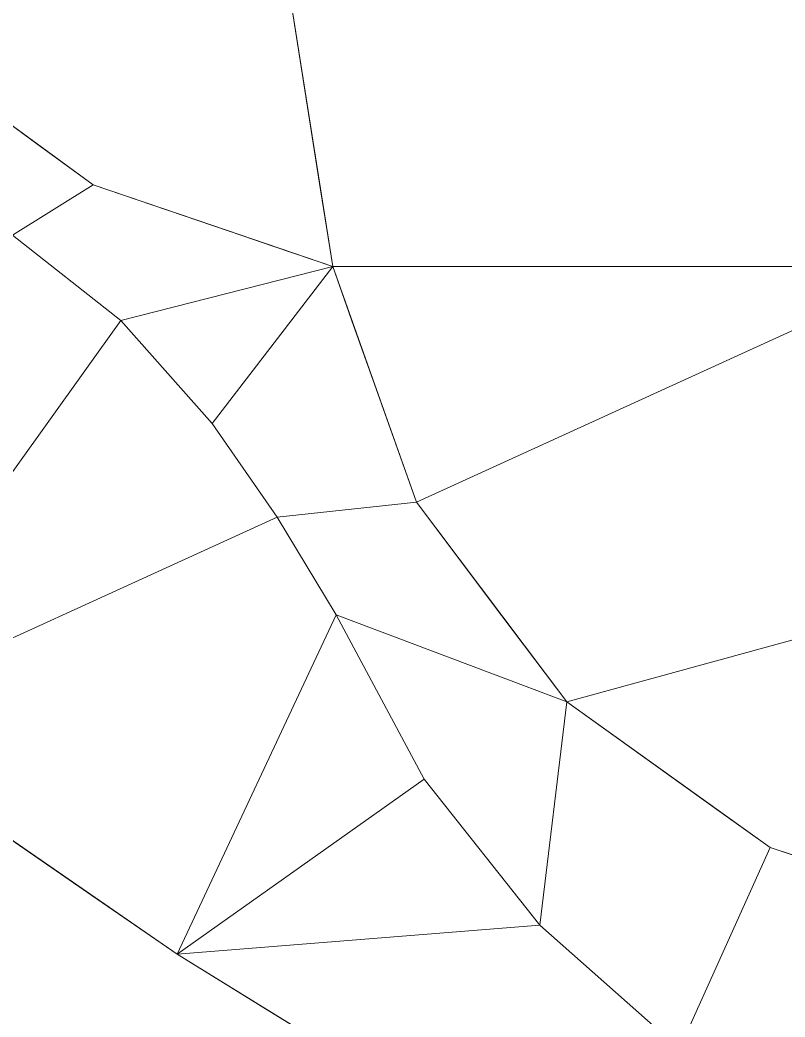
# Model space of a CAD drawing. Header units: inches. Extents: x -61 to 102, y -96 to 56.
# Drawn here: x -25.58 to -18.12, y 7.36 to 17.08 of the extents above; entities that cross this region are included whole.
import ezdxf

# ---------------------------------------------------------------- set-up
doc = ezdxf.new("R2010")
doc.units = ezdxf.units.IN
doc.header["$MEASUREMENT"] = 0
doc.layers.add('Def', color=159, linetype='Continuous', lineweight=9)
doc.layers.add('Lay0', color=21, linetype='Continuous', lineweight=9)

msp = doc.modelspace()

# ---------------------------------------------------------------- meshes
at = {"layer": 'Def', "color": 159}
mesh = msp.add_polyface(dxfattribs=at)
corners = [(-8.3631, -0.7082, 12), (-8.6811, 0.0004, 12), (-11.4804, 1.1954, 12), (-14.0355, 2.8492, 12), (-16.2721, 4.9137, 12), (-17.5935, 6.1069, 12), (-19.1481, 7.0494, 12), (-20.5112, 8.2524, 12), (-21.6396, 9.6779, 12), (-22.4977, 11.2806, 12), (-23.0736, 12.2319, 12), (-23.7075, 13.1455, 12), (-24.5986, 14.1504, 12), (-25.6548, 14.9799, 12), (-26.8422, 15.6075, 12), (-28.4996, 16.1116, 12), (-30.0523, 16.88, 12), (-35.0355, 21.0461, 12), (-39.1865, 26.042, 12), (-42.3693, 31.704, 12), (-44.4798, 37.8469, 12), (-45.4489, 44.2695, 12), (-38.9935, 44.9907, 12), (-32.5139, 44.5371, 12), (-26.2221, 42.9233, 12), (-20.324, 40.2023, 12), (-15.0127, 36.4631, 12), (-13.8699, 35.1602, 12), (-12.9554, 33.6879, 12), (-12.0436, 32.7023, 12), (-10.9704, 31.8954, 12), (-9.7703, 31.2931, 12), (-8.7239, 30.9166, 12), (-7.6561, 30.6059, 12), (-5.881, 30.2035, 12), (-4.2088, 29.4847, 12), (-2.6955, 28.4734, 12), (-1.3915, 27.2035, 12), (0.1037, 26.2366, 12), (2.6728, 24.6023, 12), (4.9255, 22.5536, 12), (6.7956, 20.1507, 12), (7.5658, 20.0178, 12), (9.8162, 19.0137, 12), (11.7499, 17.4863, 12), (13.248, 15.5298, 12), (11.12, 19.3473, 12), (8.2682, 22.6592, 12), (4.8089, 25.3304, 12), (0.8833, 27.2518, 12), (-1.9159, 30.1765, 12), (-4.8599, 32.9553, 12), (-7.9412, 35.5812, 12), (-11.1518, 38.0472, 12), (-14.4834, 40.3471, 12), (-16.5085, 41.2761, 12), (-18.4383, 42.3894, 12), (-20.2561, 43.6776, 12), (-21.8693, 45.8109, 12), (-24.0173, 47.4043, 12), (-31.0021, 50.6773, 12), (-38.282, 53.2273, 12), (-45.7824, 55.0283, 12), (-53.4264, 56.0616, 12), (-61.1358, 56.3168, 12), (-58.9091, 48.9306, 12), (-55.9426, 41.8092, 12), (-52.267, 35.0265, 12), (-47.9204, 28.653, 12), (-42.9479, 22.7547, 12), (-40.832, 21.1279, 12), (-38.3757, 20.084, 12), (-36.6626, 18.6595, 12), (-35.0894, 17.0817, 12), (-33.67, 15.3643, 12), (-30.5907, 12.7357, 12), (-27.3804, 10.2687, 12), (-24.0476, 7.9699, 12), (-20.6012, 5.8453, 12), (-17.0501, 3.9006, 12), (-14.1151, 0.6962, 12), (-10.6505, -1.9268, 12), (-6.77, -3.8825, 12), (-2.6006, -5.1067, 12), (-4.8696, -4.1383, 12), (-6.8306, -2.6414, 12)]
mesh.append_faces([[corners[k] for k in face] for face in [(84, 82, 83)]], dxfattribs={"vtx0": -1, "color": 159})
mesh.append_faces([[corners[k] for k in face] for face in [(9, 77, 8), (5, 79, 4), (16, 75, 15), (71, 18, 70), (19, 68, 18), (65, 21, 63, 64), (21, 67, 20), (37, 50, 36)]], dxfattribs={"vtx0": -1, "vtx1": -1, "color": 159})
mesh.append_faces([[corners[k] for k in face] for face in [(82, 84, 85, 81), (7, 77, 78, 6), (73, 16, 17, 72), (68, 19, 20, 67), (51, 34, 35, 50), (47, 42, 43, 46), (46, 43, 44), (40, 47, 48, 39), (49, 38, 39, 48), (50, 35, 36), (53, 27, 28, 52), (60, 23, 24, 59), (61, 21, 22), (55, 25, 26, 54), (25, 56, 57, 24), (25, 55, 56)]], dxfattribs={"vtx0": -1, "vtx2": -1, "color": 159})
mesh.append_faces([[corners[k] for k in face] for face in [(81, 0, 1, 2), (76, 10, 11, 12), (16, 73, 74, 75), (52, 31, 32, 33), (24, 57, 58, 59)]], dxfattribs={"vtx0": -1, "vtx3": -1, "color": 159})
mesh.append_faces([[corners[k] for k in face] for face in [(85, 0, 81), (7, 8, 77), (69, 70, 18, 68), (13, 14, 76, 12), (66, 67, 21, 65), (41, 42, 47, 40), (29, 30, 52, 28), (62, 63, 21, 61), (30, 31, 52)]], dxfattribs={"vtx1": -1, "vtx2": -1, "color": 159})
mesh.append_faces([[corners[k] for k in face] for face in [(2, 3, 80, 81), (78, 79, 5, 6), (79, 80, 3, 4), (9, 10, 76, 77), (75, 76, 14, 15), (71, 72, 17, 18), (33, 34, 51, 52), (37, 38, 49, 50), (22, 23, 60, 61), (53, 54, 26, 27)]], dxfattribs={"vtx1": -1, "vtx3": -1, "color": 159})
mesh.append_faces([[corners[k] for k in face] for face in [(44, 45, 46)]], dxfattribs={"vtx2": -1, "color": 159})
mesh = msp.add_polyface(dxfattribs=at)
corners = [(5.1375, 20.4367, 20), (6.7956, 20.1507, 20), (4.9255, 22.5536, 20), (2.6728, 24.6023, 20), (0.1037, 26.2366, 20), (-1.3915, 27.2035, 20), (-2.6955, 28.4734, 20), (-4.2088, 29.4847, 20), (-5.881, 30.2035, 20), (-7.6561, 30.6059, 20), (-8.7239, 30.9166, 20), (-9.7703, 31.2931, 20), (-10.9704, 31.8954, 20), (-12.0436, 32.7023, 20), (-12.9554, 33.6879, 20), (-13.8699, 35.1602, 20), (-15.0127, 36.4631, 20), (-20.324, 40.2023, 20), (-26.2221, 42.9233, 20), (-32.5139, 44.5371, 20), (-38.9935, 44.9907, 20), (-45.4489, 44.2695, 20), (-44.4798, 37.8469, 20), (-42.3693, 31.704, 20), (-39.1865, 26.042, 20), (-35.0355, 21.0461, 20), (-30.0523, 16.88, 20), (-28.4996, 16.1116, 20), (-26.8422, 15.6075, 20), (-25.6548, 14.9799, 20), (-24.5986, 14.1504, 20), (-23.7075, 13.1455, 20), (-23.0736, 12.2319, 20), (-22.4977, 11.2806, 20), (-21.6396, 9.6779, 20), (-20.5112, 8.2524, 20), (-19.1481, 7.0494, 20), (-17.5935, 6.1069, 20), (-16.2721, 4.9137, 20), (-14.0355, 2.8492, 20), (-11.4804, 1.1954, 20), (-8.6811, 0.0004, 20), (-9.373, 1.5426, 20), (-11.6504, 2.4727, 20), (-13.5948, 3.9797, 20), (-15.0635, 5.9531, 20), (-15.949, 8.2483, 20), (-18.2653, 9.0106, 20), (-20.2477, 10.4307, 20), (-21.7146, 12.3787, 20), (-22.5319, 14.6762, 20), (-24.8694, 15.4726, 20), (-26.8652, 16.9267, 20), (-28.3397, 18.9075, 20), (-29.16, 21.2367, 20), (-32.0602, 22.7203, 20), (-34.3901, 24.9972, 20), (-35.94, 27.8625, 20), (-36.5707, 31.0585, 20), (-36.6991, 32.8822, 20), (-36.922, 34.6968, 20), (-37.2388, 36.4973, 20), (-37.6487, 38.279, 20), (-35.8216, 38.3424, 20), (-34.0002, 38.5007, 20), (-32.1895, 38.7537, 20), (-30.3945, 39.1005, 20), (-27.1438, 39.3168, 20), (-23.9751, 38.5595, 20), (-21.1734, 36.8968, 20), (-18.9907, 34.4782, 20), (-16.5291, 34.2851, 20), (-14.2356, 33.3703, 20), (-12.3169, 31.816, 20), (-10.9459, 29.7625, 20), (-8.5132, 29.5716, 20), (-6.2504, 28.6585, 20), (-4.3667, 27.1076, 20), (-3.0361, 25.0622, 20), (-0.5894, 24.8011, 20), (1.6969, 23.8913, 20), (3.6539, 22.3998, 20)]
mesh.append_faces([[corners[k] for k in face] for face in [(2, 0, 1)]], dxfattribs={"vtx0": -1, "color": 159})
mesh.append_faces([[corners[k] for k in face] for face in [(12, 74, 11)]], dxfattribs={"vtx0": -1, "vtx1": -1, "color": 159})
mesh.append_faces([[corners[k] for k in face] for face in [(58, 23, 24, 57), (23, 58, 59), (53, 26, 27), (51, 29, 30, 50), (20, 62, 63, 19), (18, 67, 68, 17), (17, 68, 69, 16), (71, 15, 16), (14, 72, 73, 13), (72, 14, 15, 71), (49, 32, 33, 48), (47, 36, 37, 46), (75, 10, 11, 74), (7, 76, 77, 6), (5, 78, 79, 4), (50, 30, 31)]], dxfattribs={"vtx0": -1, "vtx2": -1, "color": 159})
mesh.append_faces([[corners[k] for k in face] for face in [(19, 63, 64, 65), (16, 69, 70, 71), (76, 7, 8, 9)]], dxfattribs={"vtx0": -1, "vtx3": -1, "color": 159})
mesh.append_faces([[corners[k] for k in face] for face in [(60, 61, 23, 59), (54, 55, 26, 53), (65, 66, 19), (34, 35, 48, 33), (79, 80, 4)]], dxfattribs={"vtx1": -1, "vtx2": -1, "color": 159})
mesh.append_faces([[corners[k] for k in face] for face in [(56, 57, 24, 25), (55, 56, 25, 26), (61, 62, 22, 23), (28, 29, 51, 52), (27, 28, 52, 53), (66, 67, 18, 19), (12, 13, 73, 74), (35, 36, 47, 48), (49, 50, 31, 32), (37, 38, 45, 46), (39, 40, 43, 44), (38, 39, 44, 45), (9, 10, 75, 76), (81, 0, 2, 3), (80, 81, 3, 4), (5, 6, 77, 78)]], dxfattribs={"vtx1": -1, "vtx3": -1, "color": 159})
mesh.append_faces([[corners[k] for k in face] for face in [(20, 21, 22, 62)]], dxfattribs={"vtx2": -1, "vtx3": -1, "color": 159})
mesh.append_faces([[corners[k] for k in face] for face in [(40, 41, 42, 43)]], dxfattribs={"vtx3": -1, "color": 159})
mesh = msp.add_polyface(dxfattribs=at)
corners = [(-26.8402, 32.8972, 71.6), (-29.3165, 31.88, 71.6), (-29.6598, 29.2257, 71.6), (-29.7482, 26.5508, 71.6), (-29.5812, 23.8797, 71.6), (-29.16, 21.2367, 71.6), (-28.3397, 18.9075, 71.6), (-26.8652, 16.9267, 71.6), (-24.8694, 15.4726, 71.6), (-22.5319, 14.6762, 71.6), (-23.002, 17.6584, 71.6), (-23.1595, 20.6733, 71.6), (-23.0027, 23.6882, 71.6), (-22.5333, 26.6705, 71.6), (-19.7733, 27.8932, 71.6), (-16.9012, 28.8222, 71.6), (-13.948, 29.4476, 71.6), (-10.9459, 29.7625, 71.6), (-12.3169, 31.816, 71.6), (-14.2356, 33.3703, 71.6), (-16.5291, 34.2851, 71.6), (-18.9907, 34.4782, 71.6), (-21.6536, 34.2023, 71.6), (-24.2781, 33.6737, 71.6)]
mesh.append_faces([[corners[k] for k in face] for face in [(2, 13, 0, 1), (15, 21, 14)]], dxfattribs={"vtx0": -1, "vtx1": -1, "color": 159})
mesh.append_faces([[corners[k] for k in face] for face in [(13, 2, 3, 12), (11, 6, 7, 10), (19, 15, 16)]], dxfattribs={"vtx0": -1, "vtx2": -1, "color": 159})
mesh.append_faces([[corners[k] for k in face] for face in [(14, 21, 22, 23)]], dxfattribs={"vtx0": -1, "vtx3": -1, "color": 159})
mesh.append_faces([[corners[k] for k in face] for face in [(4, 5, 12, 3), (20, 21, 15, 19)]], dxfattribs={"vtx1": -1, "vtx2": -1, "color": 159})
mesh.append_faces([[corners[k] for k in face] for face in [(13, 14, 23, 0), (5, 6, 11, 12)]], dxfattribs={"vtx1": -1, "vtx3": -1, "color": 159})
mesh.append_faces([[corners[k] for k in face] for face in [(8, 9, 10, 7)]], dxfattribs={"vtx2": -1, "color": 159})
mesh.append_faces([[corners[k] for k in face] for face in [(16, 17, 18, 19)]], dxfattribs={"vtx3": -1, "color": 159})
mesh = msp.add_polyface(dxfattribs=at)
corners = [(-19.7733, 27.8932, 152.3), (-22.5333, 26.6705, 152.3), (-23.0027, 23.6882, 152.3), (-23.1595, 20.6733, 152.3), (-23.002, 17.6584, 152.3), (-22.5319, 14.6762, 152.3), (-21.7146, 12.3787, 152.3), (-20.2477, 10.4307, 152.3), (-18.2653, 9.0106, 152.3), (-15.949, 8.2483, 152.3), (-16.6041, 11.4291, 152.3), (-16.6754, 14.6759, 152.3), (-16.1606, 17.8825, 152.3), (-15.0765, 20.9438, 152.3), (-12.3986, 22.781, 152.3), (-9.4335, 24.1057, 152.3), (-6.2782, 24.8745, 152.3), (-3.0361, 25.0622, 152.3), (-4.3667, 27.1076, 152.3), (-6.2504, 28.6585, 152.3), (-8.5132, 29.5716, 152.3), (-10.9459, 29.7625, 152.3), (-13.948, 29.4476, 152.3), (-16.9012, 28.8222, 152.3)]
mesh.append_faces([[corners[k] for k in face] for face in [(10, 7, 8, 9)]], dxfattribs={"vtx0": -1, "color": 159})
mesh.append_faces([[corners[k] for k in face] for face in [(20, 15, 16, 19), (22, 14, 15, 21), (15, 20, 21)]], dxfattribs={"vtx0": -1, "vtx2": -1, "color": 159})
mesh.append_faces([[corners[k] for k in face] for face in [(18, 19, 16, 17), (1, 2, 0)]], dxfattribs={"vtx1": -1, "color": 159})
mesh.append_faces([[corners[k] for k in face] for face in [(5, 6, 11), (22, 23, 14)]], dxfattribs={"vtx1": -1, "vtx2": -1, "color": 159})
mesh.append_faces([[corners[k] for k in face] for face in [(2, 3, 13, 0)]], dxfattribs={"vtx1": -1, "vtx2": -1, "vtx3": -1, "color": 159})
mesh.append_faces([[corners[k] for k in face] for face in [(10, 11, 6, 7), (11, 12, 4, 5), (3, 4, 12, 13), (23, 0, 13, 14)]], dxfattribs={"vtx1": -1, "vtx3": -1, "color": 159})
at = {"layer": 'Lay0', "color": 250}
mesh = msp.add_polyface(dxfattribs=at)
corners = [(-23.002, 17.6584, 152.3), (-23.002, 17.6584, 142.7), (-22.8845, 16.9129, 142.7), (-22.767, 16.1673, 142.7), (-22.6495, 15.4218, 142.7), (-22.5319, 14.6762, 142.7), (-22.5319, 14.6762, 152.3)]
mesh.append_faces([[corners[k] for k in face] for face in [(0, 2, 3), (3, 6, 0), (6, 3, 4)]], dxfattribs={"vtx0": -1, "vtx2": -1, "color": 250})
mesh.append_faces([[corners[k] for k in face] for face in [(0, 1, 2), (4, 5, 6)]], dxfattribs={"vtx2": -1, "color": 250})
at = {"layer": 'Lay0', "color": 251}
mesh = msp.add_polyface(dxfattribs=at)
corners = [(-23.002, 17.6584, 71.6), (-22.5319, 14.6762, 71.6), (-22.5319, 14.6762, 142.7), (-22.6495, 15.4218, 142.7), (-22.767, 16.1673, 142.7), (-22.8845, 16.9129, 142.7), (-23.002, 17.6584, 142.7)]
mesh.append_faces([[corners[k] for k in face] for face in [(5, 0, 4), (4, 1, 3), (1, 4, 0)]], dxfattribs={"vtx0": -1, "vtx1": -1, "color": 251})
mesh.append_faces([[corners[k] for k in face] for face in [(6, 0, 5), (2, 3, 1)]], dxfattribs={"vtx1": -1, "color": 251})
mesh = msp.add_polyface(dxfattribs=at)
corners = [(-24.8694, 15.4726, 20), (-24.8694, 15.4726, 27.4), (-25.3683, 15.8361, 27.4), (-25.8673, 16.1997, 27.4), (-26.3663, 16.5632, 27.4), (-26.8652, 16.9267, 27.4), (-26.8652, 16.9267, 20)]
mesh.append_faces([[corners[k] for k in face] for face in [(4, 6, 3), (3, 0, 2), (0, 3, 6)]], dxfattribs={"vtx0": -1, "vtx1": -1, "color": 251})
mesh.append_faces([[corners[k] for k in face] for face in [(5, 6, 4), (1, 2, 0)]], dxfattribs={"vtx1": -1, "color": 251})
mesh = msp.add_polyface(dxfattribs=at)
corners = [(-24.8694, 15.4726, 27.4), (-24.8694, 15.4726, 62), (-25.3683, 15.8361, 62), (-25.8673, 16.1997, 62), (-26.3663, 16.5632, 62), (-26.8652, 16.9267, 62), (-26.8652, 16.9267, 27.4), (-26.3663, 16.5632, 27.4), (-25.8673, 16.1997, 27.4), (-25.3683, 15.8361, 27.4)]
mesh.append_faces([[corners[k] for k in face] for face in [(4, 7, 8, 3)]], dxfattribs={"vtx0": -1, "vtx2": -1, "color": 251})
mesh.append_faces([[corners[k] for k in face] for face in [(2, 3, 8, 9)]], dxfattribs={"vtx1": -1, "vtx3": -1, "color": 251})
mesh.append_faces([[corners[k] for k in face] for face in [(5, 6, 7, 4)]], dxfattribs={"vtx2": -1, "color": 251})
mesh.append_faces([[corners[k] for k in face] for face in [(9, 0, 1, 2)]], dxfattribs={"vtx3": -1, "color": 251})
at = {"layer": 'Lay0', "color": 250}
mesh = msp.add_polyface(dxfattribs=at)
corners = [(-26.8652, 16.9267, 71.6), (-26.8652, 16.9267, 62), (-26.3663, 16.5632, 62), (-25.8673, 16.1997, 62), (-25.3683, 15.8361, 62), (-24.8694, 15.4726, 62), (-24.8694, 15.4726, 71.6)]
mesh.append_faces([[corners[k] for k in face] for face in [(0, 2, 3), (3, 6, 0), (6, 3, 4)]], dxfattribs={"vtx0": -1, "vtx2": -1, "color": 250})
mesh.append_faces([[corners[k] for k in face] for face in [(0, 1, 2), (4, 5, 6)]], dxfattribs={"vtx2": -1, "color": 250})
at = {"layer": 'Lay0', "color": 251}
mesh = msp.add_polyface(dxfattribs=at)
corners = [(-22.5319, 14.6762, 20), (-22.5319, 14.6762, 27.4), (-23.1163, 14.8753, 27.4), (-23.7007, 15.0744, 27.4), (-24.285, 15.2735, 27.4), (-24.8694, 15.4726, 27.4), (-24.8694, 15.4726, 20)]
mesh.append_faces([[corners[k] for k in face] for face in [(4, 6, 3), (3, 0, 2), (0, 3, 6)]], dxfattribs={"vtx0": -1, "vtx1": -1, "color": 251})
mesh.append_faces([[corners[k] for k in face] for face in [(5, 6, 4), (1, 2, 0)]], dxfattribs={"vtx1": -1, "color": 251})
mesh = msp.add_polyface(dxfattribs=at)
corners = [(-22.5319, 14.6762, 27.4), (-22.5319, 14.6762, 62), (-23.1163, 14.8753, 62), (-23.7007, 15.0744, 62), (-24.285, 15.2735, 62), (-24.8694, 15.4726, 62), (-24.8694, 15.4726, 27.4), (-24.285, 15.2735, 27.4), (-23.7007, 15.0744, 27.4), (-23.1163, 14.8753, 27.4)]
mesh.append_faces([[corners[k] for k in face] for face in [(8, 3, 4, 7)]], dxfattribs={"vtx0": -1, "vtx2": -1, "color": 251})
mesh.append_faces([[corners[k] for k in face] for face in [(8, 9, 2, 3)]], dxfattribs={"vtx1": -1, "vtx3": -1, "color": 251})
mesh.append_faces([[corners[k] for k in face] for face in [(5, 6, 7, 4)]], dxfattribs={"vtx2": -1, "color": 251})
mesh.append_faces([[corners[k] for k in face] for face in [(9, 0, 1, 2)]], dxfattribs={"vtx3": -1, "color": 251})
at = {"layer": 'Lay0', "color": 250}
mesh = msp.add_polyface(dxfattribs=at)
corners = [(-24.8694, 15.4726, 71.6), (-24.8694, 15.4726, 62), (-24.285, 15.2735, 62), (-23.7007, 15.0744, 62), (-23.1163, 14.8753, 62), (-22.5319, 14.6762, 62), (-22.5319, 14.6762, 71.6)]
mesh.append_faces([[corners[k] for k in face] for face in [(0, 2, 3), (3, 6, 0), (6, 3, 4)]], dxfattribs={"vtx0": -1, "vtx2": -1, "color": 250})
mesh.append_faces([[corners[k] for k in face] for face in [(0, 1, 2), (4, 5, 6)]], dxfattribs={"vtx2": -1, "color": 250})
at = {"layer": 'Lay0', "color": 252}
mesh = msp.add_polyface(dxfattribs=at)
corners = [(-25.6548, 14.9799, 20), (-25.6548, 14.9799, 12), (-24.5986, 14.1504, 12), (-24.5986, 14.1504, 20)]
mesh.append_faces([[corners[k] for k in face] for face in [(3, 0, 1, 2)]], dxfattribs={"color": 252})
at = {"layer": 'Lay0', "color": 251}
mesh = msp.add_polyface(dxfattribs=at)
corners = [(-21.7146, 12.3787, 20), (-21.7146, 12.3787, 27.4), (-21.919, 12.9531, 27.4), (-22.1233, 13.5275, 27.4), (-22.3276, 14.1018, 27.4), (-22.5319, 14.6762, 27.4), (-22.5319, 14.6762, 20)]
mesh.append_faces([[corners[k] for k in face] for face in [(4, 6, 3), (0, 3, 6)]], dxfattribs={"vtx0": -1, "vtx1": -1, "color": 251})
mesh.append_faces([[corners[k] for k in face] for face in [(5, 6, 4), (2, 3, 0, 1)]], dxfattribs={"vtx1": -1, "color": 251})
mesh = msp.add_polyface(dxfattribs=at)
corners = [(-21.7146, 12.3787, 27.4), (-21.7146, 12.3787, 62), (-21.919, 12.9531, 62), (-22.1233, 13.5275, 62), (-22.3276, 14.1018, 62), (-22.5319, 14.6762, 62), (-22.5319, 14.6762, 27.4), (-22.3276, 14.1018, 27.4), (-22.1233, 13.5275, 27.4), (-21.919, 12.9531, 27.4)]
mesh.append_faces([[corners[k] for k in face] for face in [(4, 7, 8, 3), (9, 2, 3, 8)]], dxfattribs={"vtx0": -1, "vtx2": -1, "color": 251})
mesh.append_faces([[corners[k] for k in face] for face in [(5, 6, 7, 4)]], dxfattribs={"vtx2": -1, "color": 251})
mesh.append_faces([[corners[k] for k in face] for face in [(9, 0, 1, 2)]], dxfattribs={"vtx3": -1, "color": 251})
at = {"layer": 'Lay0', "color": 250}
mesh = msp.add_polyface(dxfattribs=at)
corners = [(-21.7146, 12.3787, 62), (-21.7146, 12.3787, 71.6), (-21.919, 12.9531, 71.6), (-22.1233, 13.5275, 71.6), (-22.3276, 14.1018, 71.6), (-22.5319, 14.6762, 71.6), (-22.5319, 14.6762, 62), (-22.3276, 14.1018, 62), (-22.1233, 13.5275, 62), (-21.919, 12.9531, 62)]
mesh.append_faces([[corners[k] for k in face] for face in [(4, 7, 8, 3)]], dxfattribs={"vtx0": -1, "vtx2": -1, "color": 250})
mesh.append_faces([[corners[k] for k in face] for face in [(2, 3, 8, 9)]], dxfattribs={"vtx1": -1, "vtx3": -1, "color": 250})
mesh.append_faces([[corners[k] for k in face] for face in [(5, 6, 7, 4)]], dxfattribs={"vtx2": -1, "color": 250})
mesh.append_faces([[corners[k] for k in face] for face in [(9, 0, 1, 2)]], dxfattribs={"vtx3": -1, "color": 250})
at = {"layer": 'Lay0', "color": 251}
mesh = msp.add_polyface(dxfattribs=at)
corners = [(-21.7146, 12.3787, 71.6), (-21.7146, 12.3787, 142.7), (-21.919, 12.9531, 142.7), (-22.1233, 13.5275, 142.7), (-22.3276, 14.1018, 142.7), (-22.5319, 14.6762, 142.7), (-22.5319, 14.6762, 71.6), (-22.3276, 14.1018, 71.6), (-22.1233, 13.5275, 71.6), (-21.919, 12.9531, 71.6)]
mesh.append_faces([[corners[k] for k in face] for face in [(2, 0, 1)]], dxfattribs={"vtx0": -1, "color": 251})
mesh.append_faces([[corners[k] for k in face] for face in [(8, 2, 3)]], dxfattribs={"vtx0": -1, "vtx2": -1, "color": 251})
mesh.append_faces([[corners[k] for k in face] for face in [(9, 0, 2, 8)]], dxfattribs={"vtx1": -1, "vtx2": -1, "color": 251})
mesh.append_faces([[corners[k] for k in face] for face in [(3, 4, 7, 8)]], dxfattribs={"vtx1": -1, "vtx3": -1, "color": 251})
mesh.append_faces([[corners[k] for k in face] for face in [(5, 6, 7, 4)]], dxfattribs={"vtx2": -1, "color": 251})
at = {"layer": 'Lay0', "color": 250}
mesh = msp.add_polyface(dxfattribs=at)
corners = [(-22.5319, 14.6762, 152.3), (-22.5319, 14.6762, 142.7), (-22.3276, 14.1018, 142.7), (-22.1233, 13.5275, 142.7), (-21.919, 12.9531, 142.7), (-21.7146, 12.3787, 142.7), (-21.7146, 12.3787, 152.3)]
mesh.append_faces([[corners[k] for k in face] for face in [(0, 2, 3), (3, 6, 0)]], dxfattribs={"vtx0": -1, "vtx2": -1, "color": 250})
mesh.append_faces([[corners[k] for k in face] for face in [(0, 1, 2), (4, 5, 6, 3)]], dxfattribs={"vtx2": -1, "color": 250})
at = {"layer": 'Lay0', "color": 252}
mesh = msp.add_polyface(dxfattribs=at)
corners = [(-24.5986, 14.1504, 20), (-24.5986, 14.1504, 12), (-23.7075, 13.1455, 12), (-23.7075, 13.1455, 20)]
mesh.append_faces([[corners[k] for k in face] for face in [(3, 0, 1, 2)]], dxfattribs={"color": 252})
mesh = msp.add_polyface(dxfattribs=at)
corners = [(-23.7075, 13.1455, 20), (-23.7075, 13.1455, 12), (-23.0736, 12.2319, 12), (-23.0736, 12.2319, 20)]
mesh.append_faces([[corners[k] for k in face] for face in [(0, 1, 2, 3)]], dxfattribs={"color": 252})
at = {"layer": 'Lay0', "color": 251}
mesh = msp.add_polyface(dxfattribs=at)
corners = [(-20.2477, 10.4307, 20), (-20.2477, 10.4307, 27.4), (-20.6144, 10.9177, 27.4), (-20.9811, 11.4047, 27.4), (-21.3479, 11.8917, 27.4), (-21.7146, 12.3787, 27.4), (-21.7146, 12.3787, 20)]
mesh.append_faces([[corners[k] for k in face] for face in [(4, 6, 3), (3, 0, 2), (0, 3, 6)]], dxfattribs={"vtx0": -1, "vtx1": -1, "color": 251})
mesh.append_faces([[corners[k] for k in face] for face in [(5, 6, 4), (1, 2, 0)]], dxfattribs={"vtx1": -1, "color": 251})
mesh = msp.add_polyface(dxfattribs=at)
corners = [(-20.2477, 10.4307, 27.4), (-20.2477, 10.4307, 62), (-20.6144, 10.9177, 62), (-20.9811, 11.4047, 62), (-21.3479, 11.8917, 62), (-21.7146, 12.3787, 62), (-21.7146, 12.3787, 27.4), (-21.3479, 11.8917, 27.4), (-20.9811, 11.4047, 27.4), (-20.6144, 10.9177, 27.4)]
mesh.append_faces([[corners[k] for k in face] for face in [(4, 7, 8, 3), (9, 2, 3, 8)]], dxfattribs={"vtx0": -1, "vtx2": -1, "color": 251})
mesh.append_faces([[corners[k] for k in face] for face in [(5, 6, 7, 4)]], dxfattribs={"vtx2": -1, "color": 251})
mesh.append_faces([[corners[k] for k in face] for face in [(9, 0, 1, 2)]], dxfattribs={"vtx3": -1, "color": 251})
at = {"layer": 'Lay0', "color": 250}
mesh = msp.add_polyface(dxfattribs=at)
corners = [(-20.2477, 10.4307, 62), (-20.2477, 10.4307, 71.6), (-20.6144, 10.9177, 71.6), (-20.9811, 11.4047, 71.6), (-21.3479, 11.8917, 71.6), (-21.7146, 12.3787, 71.6), (-21.7146, 12.3787, 62), (-21.3479, 11.8917, 62), (-20.9811, 11.4047, 62), (-20.6144, 10.9177, 62)]
mesh.append_faces([[corners[k] for k in face] for face in [(4, 7, 8, 3)]], dxfattribs={"vtx0": -1, "vtx2": -1, "color": 250})
mesh.append_faces([[corners[k] for k in face] for face in [(2, 3, 8, 9)]], dxfattribs={"vtx1": -1, "vtx3": -1, "color": 250})
mesh.append_faces([[corners[k] for k in face] for face in [(5, 6, 7, 4)]], dxfattribs={"vtx2": -1, "color": 250})
mesh.append_faces([[corners[k] for k in face] for face in [(9, 0, 1, 2)]], dxfattribs={"vtx3": -1, "color": 250})
at = {"layer": 'Lay0', "color": 251}
mesh = msp.add_polyface(dxfattribs=at)
corners = [(-20.2477, 10.4307, 71.6), (-20.2477, 10.4307, 142.7), (-20.6144, 10.9177, 142.7), (-20.9811, 11.4047, 142.7), (-21.3479, 11.8917, 142.7), (-21.7146, 12.3787, 142.7), (-21.7146, 12.3787, 71.6), (-21.3479, 11.8917, 71.6), (-20.9811, 11.4047, 71.6), (-20.6144, 10.9177, 71.6)]
mesh.append_faces([[corners[k] for k in face] for face in [(9, 2, 3, 8)]], dxfattribs={"vtx0": -1, "vtx2": -1, "color": 251})
mesh.append_faces([[corners[k] for k in face] for face in [(3, 4, 7, 8)]], dxfattribs={"vtx1": -1, "vtx3": -1, "color": 251})
mesh.append_faces([[corners[k] for k in face] for face in [(5, 6, 7, 4)]], dxfattribs={"vtx2": -1, "color": 251})
mesh.append_faces([[corners[k] for k in face] for face in [(9, 0, 1, 2)]], dxfattribs={"vtx3": -1, "color": 251})
at = {"layer": 'Lay0', "color": 250}
mesh = msp.add_polyface(dxfattribs=at)
corners = [(-21.7146, 12.3787, 152.3), (-21.7146, 12.3787, 142.7), (-21.3479, 11.8917, 142.7), (-20.9811, 11.4047, 142.7), (-20.6144, 10.9177, 142.7), (-20.2477, 10.4307, 142.7), (-20.2477, 10.4307, 152.3)]
mesh.append_faces([[corners[k] for k in face] for face in [(0, 2, 3), (3, 6, 0), (6, 3, 4)]], dxfattribs={"vtx0": -1, "vtx2": -1, "color": 250})
mesh.append_faces([[corners[k] for k in face] for face in [(0, 1, 2), (4, 5, 6)]], dxfattribs={"vtx2": -1, "color": 250})
at = {"layer": 'Lay0', "color": 252}
mesh = msp.add_polyface(dxfattribs=at)
corners = [(-23.0736, 12.2319, 20), (-23.0736, 12.2319, 12), (-22.4977, 11.2806, 12), (-22.4977, 11.2806, 20)]
mesh.append_faces([[corners[k] for k in face] for face in [(0, 1, 2, 3)]], dxfattribs={"color": 252})
mesh = msp.add_polyface(dxfattribs=at)
corners = [(-22.4977, 11.2806, 20), (-22.4977, 11.2806, 12), (-21.6396, 9.6779, 12), (-21.6396, 9.6779, 20)]
mesh.append_faces([[corners[k] for k in face] for face in [(3, 0, 1, 2)]], dxfattribs={"color": 252})
at = {"layer": 'Lay0', "color": 251}
mesh = msp.add_polyface(dxfattribs=at)
corners = [(-18.2653, 9.0106, 20), (-18.2653, 9.0106, 27.4), (-18.7609, 9.3656, 27.4), (-19.2565, 9.7207, 27.4), (-19.7521, 10.0757, 27.4), (-20.2477, 10.4307, 27.4), (-20.2477, 10.4307, 20)]
mesh.append_faces([[corners[k] for k in face] for face in [(4, 6, 3), (0, 3, 6)]], dxfattribs={"vtx0": -1, "vtx1": -1, "color": 251})
mesh.append_faces([[corners[k] for k in face] for face in [(5, 6, 4), (2, 3, 0, 1)]], dxfattribs={"vtx1": -1, "color": 251})
mesh = msp.add_polyface(dxfattribs=at)
corners = [(-18.2653, 9.0106, 27.4), (-18.2653, 9.0106, 62), (-18.7609, 9.3656, 62), (-19.2565, 9.7207, 62), (-19.7521, 10.0757, 62), (-20.2477, 10.4307, 62), (-20.2477, 10.4307, 27.4), (-19.7521, 10.0757, 27.4), (-19.2565, 9.7207, 27.4), (-18.7609, 9.3656, 27.4)]
mesh.append_faces([[corners[k] for k in face] for face in [(9, 3, 8)]], dxfattribs={"vtx0": -1, "vtx1": -1, "color": 251})
mesh.append_faces([[corners[k] for k in face] for face in [(8, 3, 4, 7)]], dxfattribs={"vtx0": -1, "vtx2": -1, "color": 251})
mesh.append_faces([[corners[k] for k in face] for face in [(2, 3, 9, 1)]], dxfattribs={"vtx1": -1, "vtx2": -1, "color": 251})
mesh.append_faces([[corners[k] for k in face] for face in [(5, 6, 7, 4), (9, 0, 1)]], dxfattribs={"vtx2": -1, "color": 251})
at = {"layer": 'Lay0', "color": 250}
mesh = msp.add_polyface(dxfattribs=at)
corners = [(-18.2653, 9.0106, 62), (-18.2653, 9.0106, 71.6), (-18.7609, 9.3656, 71.6), (-19.2565, 9.7207, 71.6), (-19.7521, 10.0757, 71.6), (-20.2477, 10.4307, 71.6), (-20.2477, 10.4307, 62), (-19.7521, 10.0757, 62), (-19.2565, 9.7207, 62), (-18.7609, 9.3656, 62)]
mesh.append_faces([[corners[k] for k in face] for face in [(4, 7, 8, 3)]], dxfattribs={"vtx0": -1, "vtx2": -1, "color": 250})
mesh.append_faces([[corners[k] for k in face] for face in [(2, 3, 8, 9)]], dxfattribs={"vtx1": -1, "vtx3": -1, "color": 250})
mesh.append_faces([[corners[k] for k in face] for face in [(5, 6, 7, 4)]], dxfattribs={"vtx2": -1, "color": 250})
mesh.append_faces([[corners[k] for k in face] for face in [(9, 0, 1, 2)]], dxfattribs={"vtx3": -1, "color": 250})
at = {"layer": 'Lay0', "color": 251}
mesh = msp.add_polyface(dxfattribs=at)
corners = [(-18.2653, 9.0106, 71.6), (-18.2653, 9.0106, 142.7), (-18.7609, 9.3656, 142.7), (-19.2565, 9.7207, 142.7), (-19.7521, 10.0757, 142.7), (-20.2477, 10.4307, 142.7), (-20.2477, 10.4307, 71.6), (-19.7521, 10.0757, 71.6), (-19.2565, 9.7207, 71.6), (-18.7609, 9.3656, 71.6)]
mesh.append_faces([[corners[k] for k in face] for face in [(9, 3, 8)]], dxfattribs={"vtx0": -1, "vtx1": -1, "color": 251})
mesh.append_faces([[corners[k] for k in face] for face in [(2, 3, 9, 1)]], dxfattribs={"vtx1": -1, "vtx2": -1, "color": 251})
mesh.append_faces([[corners[k] for k in face] for face in [(3, 4, 7, 8)]], dxfattribs={"vtx1": -1, "vtx3": -1, "color": 251})
mesh.append_faces([[corners[k] for k in face] for face in [(5, 6, 7, 4), (9, 0, 1)]], dxfattribs={"vtx2": -1, "color": 251})
at = {"layer": 'Lay0', "color": 250}
mesh = msp.add_polyface(dxfattribs=at)
corners = [(-20.2477, 10.4307, 152.3), (-20.2477, 10.4307, 142.7), (-19.7521, 10.0757, 142.7), (-19.2565, 9.7207, 142.7), (-18.7609, 9.3656, 142.7), (-18.2653, 9.0106, 142.7), (-18.2653, 9.0106, 152.3)]
mesh.append_faces([[corners[k] for k in face] for face in [(0, 2, 3), (3, 6, 0)]], dxfattribs={"vtx0": -1, "vtx2": -1, "color": 250})
mesh.append_faces([[corners[k] for k in face] for face in [(0, 1, 2), (4, 5, 6, 3)]], dxfattribs={"vtx2": -1, "color": 250})
at = {"layer": 'Lay0', "color": 252}
mesh = msp.add_polyface(dxfattribs=at)
corners = [(-27.3804, 10.2687), (-26.5472, 9.694), (-25.714, 9.1193), (-24.8808, 8.5446), (-24.0476, 7.9699), (-24.0476, 7.9699, 12), (-27.3804, 10.2687, 12)]
mesh.append_faces([[corners[k] for k in face] for face in [(6, 1, 2), (2, 5, 6), (5, 2, 3)]], dxfattribs={"vtx0": -1, "vtx2": -1, "color": 252})
mesh.append_faces([[corners[k] for k in face] for face in [(6, 0, 1), (3, 4, 5)]], dxfattribs={"vtx2": -1, "color": 252})
mesh = msp.add_polyface(dxfattribs=at)
corners = [(-21.6396, 9.6779, 20), (-21.6396, 9.6779, 12), (-20.5112, 8.2524, 12), (-20.5112, 8.2524, 20)]
mesh.append_faces([[corners[k] for k in face] for face in [(3, 0, 1, 2)]], dxfattribs={"color": 252})
at = {"layer": 'Lay0', "color": 251}
mesh = msp.add_polyface(dxfattribs=at)
corners = [(-15.949, 8.2483, 20), (-15.949, 8.2483, 27.4), (-16.5281, 8.4389, 27.4), (-17.1071, 8.6294, 27.4), (-17.6862, 8.82, 27.4), (-18.2653, 9.0106, 27.4), (-18.2653, 9.0106, 20)]
mesh.append_faces([[corners[k] for k in face] for face in [(3, 0, 2), (0, 3, 6)]], dxfattribs={"vtx0": -1, "vtx1": -1, "color": 251})
mesh.append_faces([[corners[k] for k in face] for face in [(1, 2, 0)]], dxfattribs={"vtx1": -1, "color": 251})
mesh.append_faces([[corners[k] for k in face] for face in [(4, 5, 6, 3)]], dxfattribs={"vtx2": -1, "color": 251})
mesh = msp.add_polyface(dxfattribs=at)
corners = [(-15.949, 8.2483, 27.4), (-15.949, 8.2483, 62), (-16.5281, 8.4389, 62), (-17.1071, 8.6294, 62), (-17.6862, 8.82, 62), (-18.2653, 9.0106, 62), (-18.2653, 9.0106, 27.4), (-17.6862, 8.82, 27.4), (-17.1071, 8.6294, 27.4), (-16.5281, 8.4389, 27.4)]
mesh.append_faces([[corners[k] for k in face] for face in [(9, 2, 3, 8)]], dxfattribs={"vtx0": -1, "vtx2": -1, "color": 251})
mesh.append_faces([[corners[k] for k in face] for face in [(3, 4, 7, 8)]], dxfattribs={"vtx1": -1, "vtx3": -1, "color": 251})
mesh.append_faces([[corners[k] for k in face] for face in [(5, 6, 7, 4)]], dxfattribs={"vtx2": -1, "color": 251})
mesh.append_faces([[corners[k] for k in face] for face in [(9, 0, 1, 2)]], dxfattribs={"vtx3": -1, "color": 251})
at = {"layer": 'Lay0', "color": 250}
mesh = msp.add_polyface(dxfattribs=at)
corners = [(-15.949, 8.2483, 62), (-15.949, 8.2483, 71.6), (-16.5281, 8.4389, 71.6), (-17.1071, 8.6294, 71.6), (-17.6862, 8.82, 71.6), (-18.2653, 9.0106, 71.6), (-18.2653, 9.0106, 62), (-17.6862, 8.82, 62), (-17.1071, 8.6294, 62), (-16.5281, 8.4389, 62)]
mesh.append_faces([[corners[k] for k in face] for face in [(4, 7, 8, 3)]], dxfattribs={"vtx0": -1, "vtx2": -1, "color": 250})
mesh.append_faces([[corners[k] for k in face] for face in [(2, 3, 8, 9)]], dxfattribs={"vtx1": -1, "vtx3": -1, "color": 250})
mesh.append_faces([[corners[k] for k in face] for face in [(5, 6, 7, 4)]], dxfattribs={"vtx2": -1, "color": 250})
mesh.append_faces([[corners[k] for k in face] for face in [(9, 0, 1, 2)]], dxfattribs={"vtx3": -1, "color": 250})
at = {"layer": 'Lay0', "color": 251}
mesh = msp.add_polyface(dxfattribs=at)
corners = [(-15.949, 8.2483, 71.6), (-15.949, 8.2483, 142.7), (-16.5281, 8.4389, 142.7), (-17.1071, 8.6294, 142.7), (-17.6862, 8.82, 142.7), (-18.2653, 9.0106, 142.7), (-18.2653, 9.0106, 71.6), (-17.6862, 8.82, 71.6), (-17.1071, 8.6294, 71.6), (-16.5281, 8.4389, 71.6)]
mesh.append_faces([[corners[k] for k in face] for face in [(3, 4, 7, 8), (8, 9, 2, 3)]], dxfattribs={"vtx1": -1, "vtx3": -1, "color": 251})
mesh.append_faces([[corners[k] for k in face] for face in [(5, 6, 7, 4)]], dxfattribs={"vtx2": -1, "color": 251})
mesh.append_faces([[corners[k] for k in face] for face in [(9, 0, 1, 2)]], dxfattribs={"vtx3": -1, "color": 251})
at = {"layer": 'Lay0', "color": 250}
mesh = msp.add_polyface(dxfattribs=at)
corners = [(-18.2653, 9.0106, 152.3), (-18.2653, 9.0106, 142.7), (-17.6862, 8.82, 142.7), (-17.1071, 8.6294, 142.7), (-16.5281, 8.4389, 142.7), (-15.949, 8.2483, 142.7), (-15.949, 8.2483, 152.3)]
mesh.append_faces([[corners[k] for k in face] for face in [(3, 6, 0), (6, 3, 4)]], dxfattribs={"vtx0": -1, "vtx2": -1, "color": 250})
mesh.append_faces([[corners[k] for k in face] for face in [(4, 5, 6)]], dxfattribs={"vtx2": -1, "color": 250})
mesh.append_faces([[corners[k] for k in face] for face in [(0, 1, 2, 3)]], dxfattribs={"vtx3": -1, "color": 250})
at = {"layer": 'Lay0', "color": 252}
mesh = msp.add_polyface(dxfattribs=at)
corners = [(-20.5112, 8.2524, 20), (-20.5112, 8.2524, 12), (-19.1481, 7.0494, 12), (-19.1481, 7.0494, 20)]
mesh.append_faces([[corners[k] for k in face] for face in [(3, 0, 1, 2)]], dxfattribs={"color": 252})
mesh = msp.add_polyface(dxfattribs=at)
corners = [(-24.0476, 7.9699), (-23.186, 7.4387), (-22.3244, 6.9076), (-21.4628, 6.3765), (-20.6012, 5.8453), (-20.6012, 5.8453, 12), (-24.0476, 7.9699, 12)]
mesh.append_faces([[corners[k] for k in face] for face in [(6, 1, 2), (2, 5, 6), (5, 2, 3)]], dxfattribs={"vtx0": -1, "vtx2": -1, "color": 252})
mesh.append_faces([[corners[k] for k in face] for face in [(6, 0, 1), (3, 4, 5)]], dxfattribs={"vtx2": -1, "color": 252})

doc.saveas('drawing.dxf')
